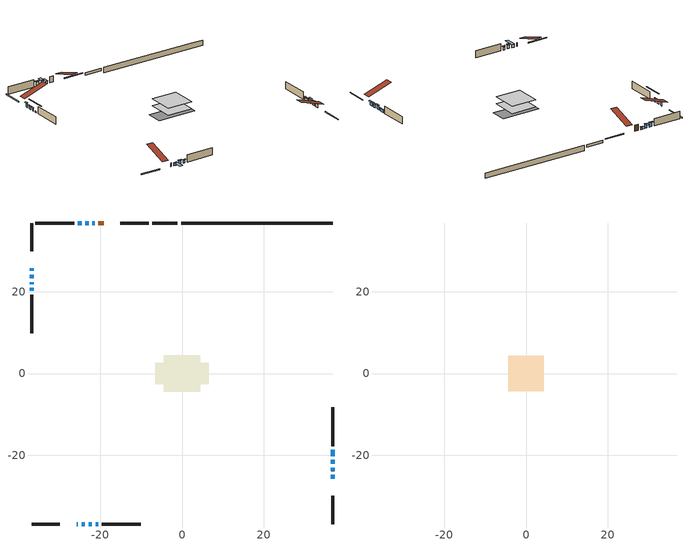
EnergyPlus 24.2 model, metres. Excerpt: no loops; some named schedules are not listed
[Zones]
conditioned space
 floor adiabatic (Floor2 construction): -1.06,-1.06 -1.06,1.06 1.06,1.06 1.06,-1.06 z0.67
 floor adiabatic (AdiabaticFloorConstruction): -4.41,-4.41 -4.41,4.41 4.41,4.41 4.41,-4.41 z0.67
 floor foundation (Slab1 construction): -6.59,-2.66 -6.59,2.66 6.59,2.66 6.59,-2.66 z-1.16
 floor foundation (Slab2 construction): -1.06,-1.06 -1.06,1.06 1.06,1.06 1.06,-1.06 z-0.24
 wall outside (RimJoist1 construction): -8.14,36.8 -15.08,36.8 / -36.8,-36.8 -29.86,-36.8 / -36.8,36.8 -36.8,29.86 / 36.8,-36.8 36.8,-29.86 z0.67:0.97
 wall outside (AdiabaticWallConstruction 1): -19.15,36.8 -20.45,36.8 z0.67:2.7
 wall outside (AdiabaticWallConstruction): -25.78,-36.8 -25.46,-36.8 z0.67:1.89; -24.54,-36.8 -23.75,-36.8 / -36.8,24.17 -36.8,23.28 z0.67:1.61; -22.82,-36.8 -22.06,-36.8 / 36.8,-25.78 36.8,-24.76 / 36.8,-23.84 36.8,-23 z0.67:1.94; -21.13,-36.8 -20.52,-36.8 / -36.8,22.35 -36.8,21.84 z0.67:1.69; -36.8,25.78 -36.8,25.1 / 36.8,-22.07 36.8,-21.13 / -22.82,36.8 -23.61,36.8 / -24.53,36.8 -25.48,36.8 z0.67:2.12; -36.8,20.91 -36.8,20.2 z0.67:1.1; -21.38,36.8 -21.89,36.8 z0.67:1.43; 36.8,-20.2 36.8,-18.68 z0.67:1.56
 wall outside (Wall1 construction): -26.4,36.8 -35.87,36.8 / -19.59,-36.8 -10.13,-36.8 / -36.8,19.27 -36.8,9.81 / 36.8,-17.75 36.8,-8.29 z0.67:3.11
 wall foundation (FoundationWall1 construction): -0.19,36.8,-1.16 -0.19,36.8,0.67 33.1,36.8,0.67 33.1,36.8,0.59 36.8,36.8,0.59 36.8,36.8,-1.16
 wall foundation (FoundationWall2 construction): -1.12,36.8 -7.21,36.8 z-0.24:0.61
 window (WindowConstruction 12): -25.78,-36.8 -25.47,-36.8 z0.67:1.89
 window (WindowConstruction 6): -24.54,-36.8 -23.75,-36.8 z0.67:1.61
 window (WindowConstruction 7): -22.82,-36.8 -22.06,-36.8 z0.67:1.94
 window (WindowConstruction 8): -21.13,-36.8 -20.52,-36.8 z0.67:1.68
 window (WindowConstruction 9): -36.8,25.78 -36.8,25.1 z0.67:2.12
 window (WindowConstruction 10): -36.8,24.17 -36.8,23.28 z0.67:1.61
 window (WindowConstruction 11): -36.8,22.35 -36.8,21.84 z0.67:1.68
 window (WindowConstruction 14): -36.8,20.91 -36.8,20.2 z0.67:1.1
 window (WindowConstruction 13): -21.38,36.8 -21.89,36.8 z0.67:1.43
 window (WindowConstruction): 36.8,-25.78 36.8,-24.77 z0.67:1.94
 window (WindowConstruction 1): 36.8,-23.84 36.8,-23 z0.67:1.94
 window (WindowConstruction 2): 36.8,-22.07 36.8,-21.13 z0.67:2.12
 window (WindowConstruction 3): 36.8,-20.2 36.8,-18.68 z0.67:1.56
 window (WindowConstruction 4): -22.82,36.8 -23.61,36.8 z0.67:2.12
 window (WindowConstruction 5): -24.54,36.8 -25.47,36.8 z0.67:2.12
 door (Door): -19.15,36.8 -20.45,36.8 z0.67:2.7
 ceiling adiabatic (AdiabaticFloorConstruction): 4.41,-4.41 4.41,4.41 -4.41,4.41 -4.41,-4.41 z0.67
attic - vented
 floor to conditioned space (Floor1 construction Reversed): -4.32,-4.32 -4.32,4.32 4.32,4.32 4.32,-4.32 z3.11
 roof outside (Roof1 construction): -18.23,36.8,3.11 -18.23,28.37,5.92 -16.01,28.37,5.92 -16.01,36.8,3.11; -26.71,-36.8,3.11 -26.71,-28.37,5.92 -28.93,-28.37,5.92 -28.93,-36.8,3.11; -36.8,26.71,3.11 -28.37,26.71,5.92 -28.37,28.93,5.92 -36.8,28.93,3.11; 36.8,-26.71,3.11 28.37,-26.71,5.92 28.37,-28.93,5.92 36.8,-28.93,3.11
shading: -23.6,-36.8 -24.69,-36.8 -24.69,-40.15 -23.6,-40.15 z1.76; -21.86,-36.8 -23.02,-36.8 -23.02,-37.21 -21.86,-37.21 z2.14; -20.32,-36.8 -21.33,-36.8 -21.33,-37.21 -20.32,-37.21 z1.89; -36.8,24.9 -36.8,25.98 -37.21,25.98 -37.21,24.9 z2.32; -36.8,23.08 -36.8,24.37 -37.21,24.37 -37.21,23.08 z1.81; -36.8,21.64 -36.8,22.55 -37.21,22.55 -37.21,21.64 z1.89; -36.8,17.29 -36.8,23.82 -37.21,23.82 -37.21,17.29 z4.01; -22.04,36.8 -21.23,36.8 -21.23,38.32 -22.04,38.32 z1.58; 36.8,-24.56 36.8,-25.98 37.21,-25.98 37.21,-24.56 z2.14; 36.8,-22.8 36.8,-24.04 37.21,-24.04 37.21,-22.8 z2.14; 36.8,-20.93 36.8,-22.27 37.21,-22.27 37.21,-20.93 z2.32; 36.8,-18.48 36.8,-20.4 37.21,-20.4 37.21,-18.48 z1.76; -23.76,36.8 -22.67,36.8 -22.67,38.32 -23.76,38.32 z2.27; -25.68,36.8 -24.33,36.8 -24.33,37.21 -25.68,37.21 z2.32
[Building]
Building 1: Terrain=Suburbs
[Site:Location]
Erieau AUT_ON: Latitude {deg}=42.25; Longitude {deg}=-81.9; Time Zone {hr}=-5; Elevation {m}=178; Keep Site Location Information=Yes
[Site:GroundTemperature:Shallow]
5.2292, 3.30147, 3.1471, 4.0619, 7.73432, 11.3896, 14.5586, 16.5661, 16.7366, 15.1039, 12.0157, 8.47254
[Site:WaterMainsTemperature]
Calculation Method=Schedule; Temperature Schedule=mains temperature schedule
[Material] Roughness=Rough; Thermal Absorptance=0.9
Name | Thickness {m} | Conductivity {W/m-K} | Density {kg/m3} | Specific Heat {J/kg-K} | Solar Absorptance | Visible Absorptance
asphalt or fiberglass shingles | 0.00635 | 0.162714 | 1121.4 | 1465.45 | 0.4 | 0.4
ceiling loosefill ins | 0.0846667 | 0.0480833 | 16.02 | 1046.75 | 0.7 | 0.7
ceiling stud and cavity | 0.1397 | 0.0967526 | 65.682 | 1177.47 | 0.7 | 0.7
concrete 4.0 in. | 0.1016 | 1.803125 | 2242.8 | 837.4 | 0.7 | 0.7
concrete 8.0 in. | 0.2032 | 1.803125 | 2242.8 | 837.4 | 0.7 | 0.7
door material | 0.04445 | 0.188738 | 512.64 | 1214.23 | 0.7 | 0.7
exterior vertical ins | 0.000518347 | 0.029427 | 32.04 | 1214.23 | 0.7 | 0.7
floor covering | 0.0127 | 0.0433444 | 54.468 | 1339.84 | 0.6 | 0.6
floor rigid ins; wall rigid ins | 0.512978 | 0.029427 | 32.04 | 1214.23 | 0.7 | 0.7
floor stud and cavity | 0.1397 | 0.0803095 | 92.3553 | 1139.71 | 0.7 | 0.7
floor stud and cavity 1 | 0.1397 | 1.75129 | 37.0049 | 1207.88 | 0.7 | 0.7
furniture material conditioned space 1 | 0.1524 | 0.115458 | 640.8 | 1214.23 | 0.6 | 0.6
gypsum board | 0.0127 | 0.160291 | 801 | 837.4 | 0.6 | 0.6
gypsum board 1 | 0.0127 | 0.160291 | 801 | 837.4 | 0.7 | 0.7
osb sheathing 0.5 in. | 0.0127 | 0.115458 | 512.64 | 1214.23 | 0.7 | 0.7
osb sheathing 0.75 in. | 0.01905 | 0.115458 | 512.64 | 1214.23 | 0.7 | 0.7
osb sheathing 2.0 in. | 0.0508 | 0.115458 | 512.64 | 1214.23 | 0.7 | 0.7
rim joist stud and cavity | 0.0508 | 0.0314757 | 125.044 | 1163.47 | 0.6 | 0.6
wall stud and cavity | 0.1397 | 0.0966364 | 139.0536 | 1170.24 | 0.7 | 0.7
wall stud and cavity 1 | 0.0889 | 0.380278 | 52.3479 | 1209.89 | 0.7 | 0.7
wall stud and cavity 2 | 0.0889 | 0.391764 | 83.0341 | 1211.67 | 0.7 | 0.7
wood siding | 0.0254 | 0.102417 | 544.68 | 1172.36 | 0.4 | 0.4
wood siding 1; wood siding 2; wood siding 3 | 0.0254 | 0.102417 | 544.68 | 1172.36 | 0.7 | 0.7
[WindowMaterial:SimpleGlazingSystem]
Name | U-Factor {W/m2-K} | Solar Heat Gain Coefficient
WindowMaterial | 5.34981 | 0.68
WindowMaterial 1 | 5.624059 | 0.73
WindowMaterial 10 | 5.29076 | 0.67
WindowMaterial 11 | 5.19707 | 0.65
WindowMaterial 12 | 4.50663 | 0.48
WindowMaterial 2 | 2.98152 | 0.56
WindowMaterial 3 | 2.98038 | 0.56
WindowMaterial 4 | 2.99117 | 0.54
WindowMaterial 5 | 5.50596 | 0.71
WindowMaterial 6 | 5.58034 | 0.72
WindowMaterial 7 | 5.40489 | 0.69
WindowMaterial 8 | 5.01992 | 0.59
WindowMaterial 9 | 5.55536 | 0.72
[Construction]
AdiabaticFloorConstruction: floor stud and cavity 1, floor rigid ins, osb sheathing 0.75 in., floor covering
AdiabaticWallConstruction: wood siding 2, wall rigid ins, wall stud and cavity 1, gypsum board
AdiabaticWallConstruction 1: wood siding 3, wall rigid ins, wall stud and cavity 1, gypsum board
Door: door material
Floor1 construction Reversed: gypsum board, ceiling stud and cavity, ceiling loosefill ins
Floor2 construction: floor stud and cavity, osb sheathing 0.75 in., floor covering
FoundationWall1 construction: concrete 8.0 in.
FoundationWall2 construction: concrete 8.0 in., gypsum board 1
furniture construction conditioned space 1: furniture material conditioned space 1
PartitionWallConstruction: gypsum board, wall stud and cavity 2, gypsum board
RimJoist1 construction: wood siding 1, osb sheathing 2.0 in., rim joist stud and cavity
Roof1 construction: asphalt or fiberglass shingles
Slab1 construction; Slab2 construction: concrete 4.0 in.
Wall1 construction: wood siding, osb sheathing 0.5 in., wall stud and cavity, gypsum board
WindowConstruction: WindowMaterial
WindowConstruction 1: WindowMaterial 1
WindowConstruction 10: WindowMaterial 9
WindowConstruction 11: WindowMaterial 10
WindowConstruction 12; WindowConstruction 13: WindowMaterial 11
WindowConstruction 14: WindowMaterial 12
WindowConstruction 2; WindowConstruction 5: WindowMaterial 2
WindowConstruction 3: WindowMaterial 3
WindowConstruction 4: WindowMaterial 4
WindowConstruction 6: WindowMaterial 5
WindowConstruction 7: WindowMaterial 6
WindowConstruction 8: WindowMaterial 7
WindowConstruction 9: WindowMaterial 8
[Zone] Multiplier=1; Part of Total Floor Area=Yes
Name | Volume {m3}
attic - vented | 34.089
conditioned space | 355.4
[Space]
Name | Zone | Volume {m3}
attic - vented 1 | attic - vented | 34.089
conditioned space 1 | conditioned space | 355.4
[ZoneInfiltration:EffectiveLeakageArea]
infil attic - vented 1: Zone or Space=attic - vented 1; Schedule=Always On Discrete; Effective Air Leakage Area {cm2}=3589.92; Stack Coefficient=0.000195247; Wind Coefficient=9.44088e-06
[ZoneMixing]
whole house fan mix: Zone or Space=attic - vented; Schedule=Always On Continuous; Design Flow Rate Calculation Method=Flow/Zone; Design Flow Rate {m3/s}=0; Source Zone or Space=conditioned space
[SurfaceProperty:ExposedFoundationPerimeter] Exposed Perimeter Calculation Method=TotalExposedPerimeter
Name | Total Exposed Perimeter {m}
Slab1 | 36.984
Slab2 | 6.096
[InternalMass] Zone or ZoneList=conditioned space; Space or SpaceList=conditioned space 1
Name | Construction | Surface Area {m2}
furniture mass conditioned space 1 | furniture construction conditioned space 1 | 62.7361
partition wall mass | PartitionWallConstruction | 152.38
[Lights]
interior lighting: Zone or ZoneList or Space or SpaceList=conditioned space 1; Schedule=interior lighting schedule; Design Level Calculation Method=LightingLevel; Lighting Level {W}=343.2; Return Air Fraction=0; Fraction Radiant=0.6; Fraction Visible=0.2; Fraction Replaceable=1
[People]
occupants: Zone or ZoneList or Space or SpaceList=conditioned space 1; Number of People Schedule=occupants schedule; Number of People Calculation Method=People; Number of People=3; Fraction Radiant=0.314171; Sensible Heat Fraction=0.56303; Activity Level Schedule=occupants activity schedule; Carbon Dioxide Generation Rate {m3/s-W}=0; Enable ASHRAE 55 Comfort Warnings=No; Mean Radiant Temperature Calculation Type=EnclosureAveraged
[ElectricEquipment] Zone or ZoneList or Space or SpaceList=conditioned space 1; Design Level Calculation Method=EquipmentLevel
Name | Schedule | Design Level {W} | Fraction Latent | Fraction Radiant | Fraction Lost
clothes dryer | clothes dryer schedule | 140.772 | 0.015 | 0.081 | 0.85
clothes washer | clothes washer schedule | 32.1985 | 0.03 | 0.162 | 0.7
cooking range | cooking range schedule | 215.147 | 0.08 | 0.432 | 0.2
dishwasher | dishwasher schedule | 66.8632 | 0.3 | 0.18 | 0.4
fridge | fridge schedule | 72.9452 | 0 | 0.6 | 0
mech vent house fan | mech vent house fan schedule | 0 | 0 | 0 | 1
mech vent house fan cfis | mech vent house fan cfis schedule | 0 | 0 | 0 | 0
misc plug loads | misc plug loads schedule | 494.7 | 0.045 | 0.513 | 0.1
whole house fan | Always On Discrete | 0 | 0 | 0 | 1
[OtherEquipment] Zone or ZoneList or Space or SpaceList=conditioned space 1; Design Level Calculation Method=EquipmentLevel
Name | Fuel Type | Schedule | Design Level {W} | Fraction Latent | Fraction Radiant | Fraction Lost
clothes dryer 1 | Electricity | clothes dryer schedule | 0 | 0.015 | 0.081 | 0.85
cooking range 1 | Electricity | cooking range schedule | 0 | 0.08 | 0.432 | 0.2
general water use latent | None | general water use schedule | 62.594 | 1 | 0 | 0
general water use sensible | None | general water use schedule | -61.6891 | 0 | 0.6 | 0
mech vent house fan latent load | None | Always On Discrete | 0 | 1 | 0 | 0
mech vent house fan sensible load | None | Always On Discrete | 0 | 0 | 0 | 0
water heater energy adjustment1 | NaturalGas | Always On Discrete | 0.01 | 0 | 0 | 1
[ZoneInfiltration:DesignFlowRate] Zone or ZoneList or Space or SpaceList=conditioned space 1; Schedule=Always On Discrete; Design Flow Rate Calculation Method=Flow/Zone; Design Flow Rate {m3/s}=0
infil flow; natural vent flow; whole house fan flow
[Foundation:Kiva] Initial Indoor Air Temperature {C}=18; Wall Depth Below Slab {m}=0.2032
Name | Wall Height Above Grade {m} | Custom Block Material Name 1 | Custom Block Depth 1 {m} | Custom Block X Position 1 {m} | Custom Block Z Position 1 {m}
Foundation Kiva 1 | 0.669981
Foundation Kiva 2 | 0.609996 | exterior vertical ins | 0.849996 | 0.2159 | 0
[Foundation:Kiva:Settings]
Soil Conductivity {W/m-K}=0.849921; Soil Density {kg/m3}=1842.3; Soil Specific Heat {J/kg-K}=418.7; Ground Solar Absorptivity=0.9; Ground Thermal Absorptivity=0.9; Ground Surface Roughness {m}=0.03; Far-Field Width {m}=40; Deep-Ground Boundary Condition=ZeroFlux; Deep-Ground Depth {m}=40; Minimum Cell Dimension {m}=0.2; Maximum Cell Growth Coefficient=3; Simulation Timestep=Timestep
[Exterior:Lights]
exterior lighting: Schedule=exterior lighting schedule; Design Level {W}=75.6
[Schedule:Constant]
Name | Hourly Value
Always On Continuous; mech vent house fan schedule; mech vent house fan cfis schedule; Always On Discrete | 1
occupants activity schedule | 117.228
fridge schedule | 0
[Schedule:Week:Daily]
interior lighting schedule Week Rule - Jan1-Jan27: interior lighting schedule day, interior lighting schedule day, interior lighting schedule day, interior lighting schedule day, interior lighting schedule day, interior lighting schedule day, interior lighting schedule day, interior lighting schedule default day, interior lighting schedule default day, interior lighting schedule default day, interior lighting schedule default day, interior lighting schedule default day
interior lighting schedule Week Rule - Jan28-Feb3: interior lighting schedule day, interior lighting schedule day, interior lighting schedule day, interior lighting schedule day, interior lighting schedule day 1, interior lighting schedule day 1, interior lighting schedule day 1, interior lighting schedule default day, interior lighting schedule default day, interior lighting schedule default day, interior lighting schedule default day, interior lighting schedule default day
interior lighting schedule Week Rule - Feb4-Feb24: interior lighting schedule day 1, interior lighting schedule day 1, interior lighting schedule day 1, interior lighting schedule day 1, interior lighting schedule day 1, interior lighting schedule day 1, interior lighting schedule day 1, interior lighting schedule default day, interior lighting schedule default day, interior lighting schedule default day, interior lighting schedule default day, interior lighting schedule default day
interior lighting schedule Week Rule - Feb25-Mar3: interior lighting schedule day 1, interior lighting schedule day 1, interior lighting schedule day 1, interior lighting schedule day 1, interior lighting schedule day 2, interior lighting schedule day 2, interior lighting schedule day 2, interior lighting schedule default day, interior lighting schedule default day, interior lighting schedule default day, interior lighting schedule default day, interior lighting schedule default day
interior lighting schedule Week Rule - Mar4-Mar31: interior lighting schedule day 2, interior lighting schedule day 2, interior lighting schedule day 2, interior lighting schedule day 2, interior lighting schedule day 2, interior lighting schedule day 2, interior lighting schedule day 2, interior lighting schedule default day, interior lighting schedule default day, interior lighting schedule default day, interior lighting schedule default day, interior lighting schedule default day
interior lighting schedule Week Rule - Apr1-Apr28: interior lighting schedule day 3, interior lighting schedule day 3, interior lighting schedule day 3, interior lighting schedule day 3, interior lighting schedule day 3, interior lighting schedule day 3, interior lighting schedule day 3, interior lighting schedule default day, interior lighting schedule default day, interior lighting schedule default day, interior lighting schedule default day, interior lighting schedule default day
interior lighting schedule Week Rule - Apr29-May5: interior lighting schedule day 3, interior lighting schedule day 3, interior lighting schedule day 4, interior lighting schedule day 4, interior lighting schedule day 4, interior lighting schedule day 4, interior lighting schedule day 4, interior lighting schedule default day, interior lighting schedule default day, interior lighting schedule default day, interior lighting schedule default day, interior lighting schedule default day
interior lighting schedule Week Rule - May6-May26: interior lighting schedule day 4, interior lighting schedule day 4, interior lighting schedule day 4, interior lighting schedule day 4, interior lighting schedule day 4, interior lighting schedule day 4, interior lighting schedule day 4, interior lighting schedule default day, interior lighting schedule default day, interior lighting schedule default day, interior lighting schedule default day, interior lighting schedule default day
interior lighting schedule Week Rule - May27-Jun2: interior lighting schedule day 4, interior lighting schedule day 4, interior lighting schedule day 4, interior lighting schedule day 4, interior lighting schedule day 4, interior lighting schedule day 5, interior lighting schedule day 5, interior lighting schedule default day, interior lighting schedule default day, interior lighting schedule default day, interior lighting schedule default day, interior lighting schedule default day
interior lighting schedule Week Rule - Jun3-Jun30: interior lighting schedule day 5, interior lighting schedule day 5, interior lighting schedule day 5, interior lighting schedule day 5, interior lighting schedule day 5, interior lighting schedule day 5, interior lighting schedule day 5, interior lighting schedule default day, interior lighting schedule default day, interior lighting schedule default day, interior lighting schedule default day, interior lighting schedule default day
interior lighting schedule Week Rule - Jul1-Jul28: interior lighting schedule day 6, interior lighting schedule day 6, interior lighting schedule day 6, interior lighting schedule day 6, interior lighting schedule day 6, interior lighting schedule day 6, interior lighting schedule day 6, interior lighting schedule default day, interior lighting schedule default day, interior lighting schedule default day, interior lighting schedule default day, interior lighting schedule default day
interior lighting schedule Week Rule - Jul29-Aug4: interior lighting schedule day 6, interior lighting schedule day 6, interior lighting schedule day 6, interior lighting schedule day 7, interior lighting schedule day 7, interior lighting schedule day 7, interior lighting schedule day 7, interior lighting schedule default day, interior lighting schedule default day, interior lighting schedule default day, interior lighting schedule default day, interior lighting schedule default day
interior lighting schedule Week Rule - Aug5-Aug25: interior lighting schedule day 7, interior lighting schedule day 7, interior lighting schedule day 7, interior lighting schedule day 7, interior lighting schedule day 7, interior lighting schedule day 7, interior lighting schedule day 7, interior lighting schedule default day, interior lighting schedule default day, interior lighting schedule default day, interior lighting schedule default day, interior lighting schedule default day
interior lighting schedule Week Rule - Aug26-Sep1: interior lighting schedule day 7, interior lighting schedule day 7, interior lighting schedule day 7, interior lighting schedule day 7, interior lighting schedule day 7, interior lighting schedule day 7, interior lighting schedule day 8, interior lighting schedule default day, interior lighting schedule default day, interior lighting schedule default day, interior lighting schedule default day, interior lighting schedule default day
interior lighting schedule Week Rule - Sep2-Sep29: interior lighting schedule day 8, interior lighting schedule day 8, interior lighting schedule day 8, interior lighting schedule day 8, interior lighting schedule day 8, interior lighting schedule day 8, interior lighting schedule day 8, interior lighting schedule default day, interior lighting schedule default day, interior lighting schedule default day, interior lighting schedule default day, interior lighting schedule default day
interior lighting schedule Week Rule - Sep30-Oct6: interior lighting schedule day 8, interior lighting schedule day 9, interior lighting schedule day 9, interior lighting schedule day 9, interior lighting schedule day 9, interior lighting schedule day 9, interior lighting schedule day 9, interior lighting schedule default day, interior lighting schedule default day, interior lighting schedule default day, interior lighting schedule default day, interior lighting schedule default day
interior lighting schedule Week Rule - Oct7-Oct27: interior lighting schedule day 9, interior lighting schedule day 9, interior lighting schedule day 9, interior lighting schedule day 9, interior lighting schedule day 9, interior lighting schedule day 9, interior lighting schedule day 9, interior lighting schedule default day, interior lighting schedule default day, interior lighting schedule default day, interior lighting schedule default day, interior lighting schedule default day
interior lighting schedule Week Rule - Oct28-Nov3: interior lighting schedule day 9, interior lighting schedule day 9, interior lighting schedule day 9, interior lighting schedule day 9, interior lighting schedule day 10, interior lighting schedule day 10, interior lighting schedule day 10, interior lighting schedule default day, interior lighting schedule default day, interior lighting schedule default day, interior lighting schedule default day, interior lighting schedule default day
interior lighting schedule Week Rule - Nov4-Nov24: interior lighting schedule day 10, interior lighting schedule day 10, interior lighting schedule day 10, interior lighting schedule day 10, interior lighting schedule day 10, interior lighting schedule day 10, interior lighting schedule day 10, interior lighting schedule default day, interior lighting schedule default day, interior lighting schedule default day, interior lighting schedule default day, interior lighting schedule default day
interior lighting schedule Week Rule - Nov25-Dec1: interior lighting schedule day 10, interior lighting schedule day 10, interior lighting schedule day 10, interior lighting schedule day 10, interior lighting schedule day 10, interior lighting schedule day 10, interior lighting schedule day 11, interior lighting schedule default day, interior lighting schedule default day, interior lighting schedule default day, interior lighting schedule default day, interior lighting schedule default day
interior lighting schedule Week Rule - Dec2-Dec31: interior lighting schedule day 11, interior lighting schedule day 11, interior lighting schedule day 11, interior lighting schedule day 11, interior lighting schedule day 11, interior lighting schedule day 11, interior lighting schedule day 11, interior lighting schedule default day, interior lighting schedule default day, interior lighting schedule default day, interior lighting schedule default day, interior lighting schedule default day
occupants schedule Week Rule - Jan1-Dec31: occupants schedule day, occupants schedule day, occupants schedule day, occupants schedule day, occupants schedule day, occupants schedule day, occupants schedule day, occupants schedule default day, occupants schedule default day, occupants schedule default day, occupants schedule default day, occupants schedule default day
clothes dryer schedule Week Rule - Jan1-Dec31: clothes dryer schedule day, clothes dryer schedule day, clothes dryer schedule day, clothes dryer schedule day, clothes dryer schedule day, clothes dryer schedule day, clothes dryer schedule day, clothes dryer schedule default day, clothes dryer schedule default day, clothes dryer schedule default day, clothes dryer schedule default day, clothes dryer schedule default day
clothes washer schedule Week Rule - Jan1-Dec31: clothes washer schedule day, clothes washer schedule day, clothes washer schedule day, clothes washer schedule day, clothes washer schedule day, clothes washer schedule day, clothes washer schedule day, clothes washer schedule default day, clothes washer schedule default day, clothes washer schedule default day, clothes washer schedule default day, clothes washer schedule default day
cooking range schedule Week Rule - Jan1-Dec31: cooking range schedule day, cooking range schedule day, cooking range schedule day, cooking range schedule day, cooking range schedule day, cooking range schedule day, cooking range schedule day, cooking range schedule default day, cooking range schedule default day, cooking range schedule default day, cooking range schedule default day, cooking range schedule default day
dishwasher schedule Week Rule - Jan1-Dec31: dishwasher schedule day, dishwasher schedule day, dishwasher schedule day, dishwasher schedule day, dishwasher schedule day, dishwasher schedule day, dishwasher schedule day, dishwasher schedule default day, dishwasher schedule default day, dishwasher schedule default day, dishwasher schedule default day, dishwasher schedule default day
misc plug loads schedule Week Rule - Jan1-Dec31: misc plug loads schedule day, misc plug loads schedule day, misc plug loads schedule day, misc plug loads schedule day, misc plug loads schedule day, misc plug loads schedule day, misc plug loads schedule day, misc plug loads schedule default day, misc plug loads schedule default day, misc plug loads schedule default day, misc plug loads schedule default day, misc plug loads schedule default day
general water use schedule Week Rule - Jan1-Dec31: general water use schedule day, general water use schedule day, general water use schedule day, general water use schedule day, general water use schedule day, general water use schedule day, general water use schedule day, general water use schedule default day, general water use schedule default day, general water use schedule default day, general water use schedule default day, general water use schedule default day
exterior lighting schedule Week Rule - Jan1-Jan27: exterior lighting schedule day, exterior lighting schedule day, exterior lighting schedule day, exterior lighting schedule day, exterior lighting schedule day, exterior lighting schedule day, exterior lighting schedule day, exterior lighting schedule default day, exterior lighting schedule default day, exterior lighting schedule default day, exterior lighting schedule default day, exterior lighting schedule default day
exterior lighting schedule Week Rule - Jan28-Feb3: exterior lighting schedule day, exterior lighting schedule day, exterior lighting schedule day, exterior lighting schedule day, exterior lighting schedule day 1, exterior lighting schedule day 1, exterior lighting schedule day 1, exterior lighting schedule default day, exterior lighting schedule default day, exterior lighting schedule default day, exterior lighting schedule default day, exterior lighting schedule default day
exterior lighting schedule Week Rule - Feb4-Feb24: exterior lighting schedule day 1, exterior lighting schedule day 1, exterior lighting schedule day 1, exterior lighting schedule day 1, exterior lighting schedule day 1, exterior lighting schedule day 1, exterior lighting schedule day 1, exterior lighting schedule default day, exterior lighting schedule default day, exterior lighting schedule default day, exterior lighting schedule default day, exterior lighting schedule default day
exterior lighting schedule Week Rule - Feb25-Mar3: exterior lighting schedule day 1, exterior lighting schedule day 1, exterior lighting schedule day 1, exterior lighting schedule day 1, exterior lighting schedule day 2, exterior lighting schedule day 2, exterior lighting schedule day 2, exterior lighting schedule default day, exterior lighting schedule default day, exterior lighting schedule default day, exterior lighting schedule default day, exterior lighting schedule default day
exterior lighting schedule Week Rule - Mar4-Mar31: exterior lighting schedule day 2, exterior lighting schedule day 2, exterior lighting schedule day 2, exterior lighting schedule day 2, exterior lighting schedule day 2, exterior lighting schedule day 2, exterior lighting schedule day 2, exterior lighting schedule default day, exterior lighting schedule default day, exterior lighting schedule default day, exterior lighting schedule default day, exterior lighting schedule default day
exterior lighting schedule Week Rule - Apr1-Apr28: exterior lighting schedule day 3, exterior lighting schedule day 3, exterior lighting schedule day 3, exterior lighting schedule day 3, exterior lighting schedule day 3, exterior lighting schedule day 3, exterior lighting schedule day 3, exterior lighting schedule default day, exterior lighting schedule default day, exterior lighting schedule default day, exterior lighting schedule default day, exterior lighting schedule default day
exterior lighting schedule Week Rule - Apr29-May5: exterior lighting schedule day 3, exterior lighting schedule day 3, exterior lighting schedule day 4, exterior lighting schedule day 4, exterior lighting schedule day 4, exterior lighting schedule day 4, exterior lighting schedule day 4, exterior lighting schedule default day, exterior lighting schedule default day, exterior lighting schedule default day, exterior lighting schedule default day, exterior lighting schedule default day
exterior lighting schedule Week Rule - May6-May26: exterior lighting schedule day 4, exterior lighting schedule day 4, exterior lighting schedule day 4, exterior lighting schedule day 4, exterior lighting schedule day 4, exterior lighting schedule day 4, exterior lighting schedule day 4, exterior lighting schedule default day, exterior lighting schedule default day, exterior lighting schedule default day, exterior lighting schedule default day, exterior lighting schedule default day
exterior lighting schedule Week Rule - May27-Jun2: exterior lighting schedule day 4, exterior lighting schedule day 4, exterior lighting schedule day 4, exterior lighting schedule day 4, exterior lighting schedule day 4, exterior lighting schedule day 5, exterior lighting schedule day 5, exterior lighting schedule default day, exterior lighting schedule default day, exterior lighting schedule default day, exterior lighting schedule default day, exterior lighting schedule default day
exterior lighting schedule Week Rule - Jun3-Jun30: exterior lighting schedule day 5, exterior lighting schedule day 5, exterior lighting schedule day 5, exterior lighting schedule day 5, exterior lighting schedule day 5, exterior lighting schedule day 5, exterior lighting schedule day 5, exterior lighting schedule default day, exterior lighting schedule default day, exterior lighting schedule default day, exterior lighting schedule default day, exterior lighting schedule default day
exterior lighting schedule Week Rule - Jul1-Jul28: exterior lighting schedule day 6, exterior lighting schedule day 6, exterior lighting schedule day 6, exterior lighting schedule day 6, exterior lighting schedule day 6, exterior lighting schedule day 6, exterior lighting schedule day 6, exterior lighting schedule default day, exterior lighting schedule default day, exterior lighting schedule default day, exterior lighting schedule default day, exterior lighting schedule default day
exterior lighting schedule Week Rule - Jul29-Aug4: exterior lighting schedule day 6, exterior lighting schedule day 6, exterior lighting schedule day 6, exterior lighting schedule day 7, exterior lighting schedule day 7, exterior lighting schedule day 7, exterior lighting schedule day 7, exterior lighting schedule default day, exterior lighting schedule default day, exterior lighting schedule default day, exterior lighting schedule default day, exterior lighting schedule default day
exterior lighting schedule Week Rule - Aug5-Aug25: exterior lighting schedule day 7, exterior lighting schedule day 7, exterior lighting schedule day 7, exterior lighting schedule day 7, exterior lighting schedule day 7, exterior lighting schedule day 7, exterior lighting schedule day 7, exterior lighting schedule default day, exterior lighting schedule default day, exterior lighting schedule default day, exterior lighting schedule default day, exterior lighting schedule default day
exterior lighting schedule Week Rule - Aug26-Sep1: exterior lighting schedule day 7, exterior lighting schedule day 7, exterior lighting schedule day 7, exterior lighting schedule day 7, exterior lighting schedule day 7, exterior lighting schedule day 7, exterior lighting schedule day 8, exterior lighting schedule default day, exterior lighting schedule default day, exterior lighting schedule default day, exterior lighting schedule default day, exterior lighting schedule default day
exterior lighting schedule Week Rule - Sep2-Sep29: exterior lighting schedule day 8, exterior lighting schedule day 8, exterior lighting schedule day 8, exterior lighting schedule day 8, exterior lighting schedule day 8, exterior lighting schedule day 8, exterior lighting schedule day 8, exterior lighting schedule default day, exterior lighting schedule default day, exterior lighting schedule default day, exterior lighting schedule default day, exterior lighting schedule default day
exterior lighting schedule Week Rule - Sep30-Oct6: exterior lighting schedule day 8, exterior lighting schedule day 9, exterior lighting schedule day 9, exterior lighting schedule day 9, exterior lighting schedule day 9, exterior lighting schedule day 9, exterior lighting schedule day 9, exterior lighting schedule default day, exterior lighting schedule default day, exterior lighting schedule default day, exterior lighting schedule default day, exterior lighting schedule default day
exterior lighting schedule Week Rule - Oct7-Oct27: exterior lighting schedule day 9, exterior lighting schedule day 9, exterior lighting schedule day 9, exterior lighting schedule day 9, exterior lighting schedule day 9, exterior lighting schedule day 9, exterior lighting schedule day 9, exterior lighting schedule default day, exterior lighting schedule default day, exterior lighting schedule default day, exterior lighting schedule default day, exterior lighting schedule default day
exterior lighting schedule Week Rule - Oct28-Nov3: exterior lighting schedule day 9, exterior lighting schedule day 9, exterior lighting schedule day 9, exterior lighting schedule day 9, exterior lighting schedule day 10, exterior lighting schedule day 10, exterior lighting schedule day 10, exterior lighting schedule default day, exterior lighting schedule default day, exterior lighting schedule default day, exterior lighting schedule default day, exterior lighting schedule default day
exterior lighting schedule Week Rule - Nov4-Nov24: exterior lighting schedule day 10, exterior lighting schedule day 10, exterior lighting schedule day 10, exterior lighting schedule day 10, exterior lighting schedule day 10, exterior lighting schedule day 10, exterior lighting schedule day 10, exterior lighting schedule default day, exterior lighting schedule default day, exterior lighting schedule default day, exterior lighting schedule default day, exterior lighting schedule default day
exterior lighting schedule Week Rule - Nov25-Dec1: exterior lighting schedule day 10, exterior lighting schedule day 10, exterior lighting schedule day 10, exterior lighting schedule day 10, exterior lighting schedule day 10, exterior lighting schedule day 10, exterior lighting schedule day 11, exterior lighting schedule default day, exterior lighting schedule default day, exterior lighting schedule default day, exterior lighting schedule default day, exterior lighting schedule default day
[Schedule:Year]
interior lighting schedule: interior lighting schedule Week Rule - Jan1-Jan27, 1, 1, 1, 27, interior lighting schedule Week Rule - Jan28-Feb3, 1, 28, 2, 3, interior lighting schedule Week Rule - Feb4-Feb24, 2, 4, 2, 24, interior lighting schedule Week Rule - Feb25-Mar3, 2, 25, 3, 3, interior lighting schedule Week Rule - Mar4-Mar31, 3, 4, 3, 31, interior lighting schedule Week Rule - Apr1-Apr28, 4, 1, 4, 28, interior lighting schedule Week Rule - Apr29-May5, 4, 29, 5, 5, interior lighting schedule Week Rule - May6-May26, 5, 6, 5, 26, interior lighting schedule Week Rule - May27-Jun2, 5, 27, 6, 2, interior lighting schedule Week Rule - Jun3-Jun30, 6, 3, 6, 30, interior lighting schedule Week Rule - Jul1-Jul28, 7, 1, 7, 28, interior lighting schedule Week Rule - Jul29-Aug4, 7, 29, 8, 4, interior lighting schedule Week Rule - Aug5-Aug25, 8, 5, 8, 25, interior lighting schedule Week Rule - Aug26-Sep1, 8, 26, 9, 1, interior lighting schedule Week Rule - Sep2-Sep29, 9, 2, 9, 29, interior lighting schedule Week Rule - Sep30-Oct6, 9, 30, 10, 6, interior lighting schedule Week Rule - Oct7-Oct27, 10, 7, 10, 27, interior lighting schedule Week Rule - Oct28-Nov3, 10, 28, 11, 3, interior lighting schedule Week Rule - Nov4-Nov24, 11, 4, 11, 24, interior lighting schedule Week Rule - Nov25-Dec1, 11, 25, 12, 1, interior lighting schedule Week Rule - Dec2-Dec31, 12, 2, 12, 31
occupants schedule: occupants schedule Week Rule - Jan1-Dec31, 1, 1, 12, 31
clothes dryer schedule: clothes dryer schedule Week Rule - Jan1-Dec31, 1, 1, 12, 31
clothes washer schedule: clothes washer schedule Week Rule - Jan1-Dec31, 1, 1, 12, 31
cooking range schedule: cooking range schedule Week Rule - Jan1-Dec31, 1, 1, 12, 31
dishwasher schedule: dishwasher schedule Week Rule - Jan1-Dec31, 1, 1, 12, 31
misc plug loads schedule: misc plug loads schedule Week Rule - Jan1-Dec31, 1, 1, 12, 31
general water use schedule: general water use schedule Week Rule - Jan1-Dec31, 1, 1, 12, 31
exterior lighting schedule: exterior lighting schedule Week Rule - Jan1-Jan27, 1, 1, 1, 27, exterior lighting schedule Week Rule - Jan28-Feb3, 1, 28, 2, 3, exterior lighting schedule Week Rule - Feb4-Feb24, 2, 4, 2, 24, exterior lighting schedule Week Rule - Feb25-Mar3, 2, 25, 3, 3, exterior lighting schedule Week Rule - Mar4-Mar31, 3, 4, 3, 31, exterior lighting schedule Week Rule - Apr1-Apr28, 4, 1, 4, 28, exterior lighting schedule Week Rule - Apr29-May5, 4, 29, 5, 5, exterior lighting schedule Week Rule - May6-May26, 5, 6, 5, 26, exterior lighting schedule Week Rule - May27-Jun2, 5, 27, 6, 2, exterior lighting schedule Week Rule - Jun3-Jun30, 6, 3, 6, 30, exterior lighting schedule Week Rule - Jul1-Jul28, 7, 1, 7, 28, exterior lighting schedule Week Rule - Jul29-Aug4, 7, 29, 8, 4, exterior lighting schedule Week Rule - Aug5-Aug25, 8, 5, 8, 25, exterior lighting schedule Week Rule - Aug26-Sep1, 8, 26, 9, 1, exterior lighting schedule Week Rule - Sep2-Sep29, 9, 2, 9, 29, exterior lighting schedule Week Rule - Sep30-Oct6, 9, 30, 10, 6, exterior lighting schedule Week Rule - Oct7-Oct27, 10, 7, 10, 27, exterior lighting schedule Week Rule - Oct28-Nov3, 10, 28, 11, 3, exterior lighting schedule Week Rule - Nov4-Nov24, 11, 4, 11, 24, exterior lighting schedule Week Rule - Nov25-Dec1, 11, 25, 12, 1, exterior lighting schedule Week Rule - Dec2-Dec31, 12, 2, 12, 31
[Schedule:Compact]
mains temperature schedule: Through: 01/01, For: AllDays, Until: 24:00, 8.89333, Through: 01/02, For: AllDays, Until: 24:00, 8.82722, Through: 01/03, For: AllDays, Until: 24:00, 8.76167, Through: 01/04, For: AllDays, Until: 24:00, 8.69778, Through: 01/05, For: AllDays, Until: 24:00, 8.635, Through: 01/06, For: AllDays, Until: 24:00, 8.57333, Through: 01/07, For: AllDays, Until: 24:00, 8.51333, Through: 01/08, For: AllDays, Until: 24:00, 8.455, Through: 01/09, For: AllDays, Until: 24:00, 8.39778, Through: 01/10, For: AllDays, Until: 24:00, 8.34167, Through: 01/11, For: AllDays, Until: 24:00, 8.28722, Through: 01/12, For: AllDays, Until: 24:00, 8.23444, Through: 01/13, For: AllDays, Until: 24:00, 8.18278, Through: 01/14, For: AllDays, Until: 24:00, 8.13222, Through: 01/15, For: AllDays, Until: 24:00, 8.08389, Through: 01/16, For: AllDays, Until: 24:00, 8.03667, Through: 01/17, For: AllDays, Until: 24:00, 7.99111, Through: 01/18, For: AllDays, Until: 24:00, 7.94667, Through: 01/19, For: AllDays, Until: 24:00, 7.90389, Through: 01/20, For: AllDays, Until: 24:00, 7.86278, Through: 01/21, For: AllDays, Until: 24:00, 7.82333, Through: 01/22, For: AllDays, Until: 24:00, 7.78556, Through: 01/23, For: AllDays, Until: 24:00, 7.74889, Through: 01/24, For: AllDays, Until: 24:00, 7.71444, Through: 01/25, For: AllDays, Until: 24:00, 7.68111, Through: 01/26, For: AllDays, Until: 24:00, 7.64944, Through: 01/27, For: AllDays, Until: 24:00, 7.61944, Through: 01/28, For: AllDays, Until: 24:00, 7.59111, Through: 01/29, For: AllDays, Until: 24:00, 7.56444, Through: 01/30, For: AllDays, Until: 24:00, 7.53944, Through: 01/31, For: AllDays, Until: 24:00, 7.51611, Through: 02/01, For: AllDays, Until: 24:00, 7.49444, Through: 02/02, For: AllDays, Until: 24:00, 7.47389, Through: 02/03, For: AllDays, Until: 24:00, 7.45556, Through: 02/04, For: AllDays, Until: 24:00, 7.43889, Through: 02/05, For: AllDays, Until: 24:00, 7.42389, Through: 02/06, For: AllDays, Until: 24:00, 7.41056, Through: 02/07, For: AllDays, Until: 24:00, 7.39889, Through: 02/08, For: AllDays, Until: 24:00, 7.38833, Through: 02/09, For: AllDays, Until: 24:00, 7.38, Through: 02/10, For: AllDays, Until: 24:00, 7.37389, Through: 02/11, For: AllDays, Until: 24:00, 7.36889, Through: 02/12, For: AllDays, Until: 24:00, 7.36556, Through: 02/13, For: AllDays, Until: 24:00, 7.36389, Through: 02/14, For: AllDays, Until: 24:00, 7.36389, Through: 02/15, For: AllDays, Until: 24:00, 7.36611, Through: 02/16, For: AllDays, Until: 24:00, 7.36944, Through: 02/17, For: AllDays, Until: 24:00, 7.375, Through: 02/18, For: AllDays, Until: 24:00, 7.38167, Through: 02/19, For: AllDays, Until: 24:00, 7.39056, Through: 02/20, For: AllDays, Until: 24:00, 7.40056, Through: 02/21, For: AllDays, Until: 24:00, 7.41278, Through: 02/22, For: AllDays, Until: 24:00, 7.42667, Through: 02/23, For: AllDays, Until: 24:00, 7.44222, Through: 02/24, For: AllDays, Until: 24:00, 7.45889, Through: 02/25, For: AllDays, Until: 24:00, 7.47778, Through: 02/26, For: AllDays, Until: 24:00, 7.49833, Through: 02/27, For: AllDays, Until: 24:00, 7.52056, Through: 02/28, For: AllDays, Until: 24:00, 7.54444, Through: 03/01, For: AllDays, Until: 24:00, 7.56944, Through: 03/02, For: AllDays, Until: 24:00, 7.59667, Through: 03/03, For: AllDays, Until: 24:00, 7.62556, Through: 03/04, For: AllDays, Until: 24:00, 7.65556, Through: 03/05, For: AllDays, Until: 24:00, 7.68778, Through: 03/06, For: AllDays, Until: 24:00, 7.72111, Through: 03/07, For: AllDays, Until: 24:00, 7.75611, Through: 03/08, For: AllDays, Until: 24:00, 7.79278, Through: 03/09, For: AllDays, Until: 24:00, 7.83111, Through: 03/10, For: AllDays, Until: 24:00, 7.87111, Through: 03/11, For: AllDays, Until: 24:00, 7.91222, Through: 03/12, For: AllDays, Until: 24:00, 7.95556, Through: 03/13, For: AllDays, Until: 24:00, 8, Through: 03/14, For: AllDays, Until: 24:00, 8.04556, Through: 03/15, For: AllDays, Until: 24:00, 8.09333, Through: 03/16, For: AllDays, Until: 24:00, 8.14222, Through: 03/17, For: AllDays, Until: 24:00, 8.19278, Through: 03/18, For: AllDays, Until: 24:00, 8.24444, Through: 03/19, For: AllDays, Until: 24:00, 8.29778, Through: 03/20, For: AllDays, Until: 24:00, 8.35278, Through: 03/21, For: AllDays, Until: 24:00, 8.40889, Through: 03/22, For: AllDays, Until: 24:00, 8.46611, Through: 03/23, For: AllDays, Until: 24:00, 8.52556, Through: 03/24, For: AllDays, Until: 24:00, 8.58556, Through: 03/25, For: AllDays, Until: 24:00, 8.64722, Through: 03/26, For: AllDays, Until: 24:00, 8.71, Through: 03/27, For: AllDays, Until: 24:00, 8.77444, Through: 03/28, For: AllDays, Until: 24:00, 8.84, Through: 03/29, For: AllDays, Until: 24:00, 8.90667, Through: 03/30, For: AllDays, Until: 24:00, 8.975, Through: 03/31, For: AllDays, Until: 24:00, 9.04389, Through: 04/01, For: AllDays, Until: 24:00, 9.11444, Through: 04/02, For: AllDays, Until: 24:00, 9.18611, Through: 04/03, For: AllDays, Until: 24:00, 9.25889, Through: 04/04, For: AllDays, Until: 24:00, 9.33278, Through: 04/05, For: AllDays, Until: 24:00, 9.40833, Through: 04/06, For: AllDays, Until: 24:00, 9.48444, Through: 04/07, For: AllDays, Until: 24:00, 9.56167, Through: 04/08, For: AllDays, Until: 24:00, 9.64, Through: 04/09, For: AllDays, Until: 24:00, 9.71889, Through: 04/10, For: AllDays, Until: 24:00, 9.79944, Through: 04/11, For: AllDays, Until: 24:00, 9.88056, Through: 04/12, For: AllDays, Until: 24:00, 9.96333, Through: 04/13, For: AllDays, Until: 24:00, 10.0461, Through: 04/14, For: AllDays, Until: 24:00, 10.1306, Through: 04/15, For: AllDays, Until: 24:00, 10.2156, Through: 04/16, For: AllDays, Until: 24:00, 10.3011, Through: 04/17, For: AllDays, Until: 24:00, 10.3878, Through: 04/18, For: AllDays, Until: 24:00, 10.4756, Through: 04/19, For: AllDays, Until: 24:00, 10.5639, Through: 04/20, For: AllDays, Until: 24:00, 10.6528, Through: 04/21, For: AllDays, Until: 24:00, 10.7422, Through: 04/22, For: AllDays, Until: 24:00, 10.8328, Through: 04/23, For: AllDays, Until: 24:00, 10.9239, Through: 04/24, For: AllDays, Until: 24:00, 11.0156, Through: 04/25, For: AllDays, Until: 24:00, 11.1083, Through: 04/26, For: AllDays, Until: 24:00, 11.2011, Through: 04/27, For: AllDays, Until: 24:00, 11.295, Through: 04/28, For: AllDays, Until: 24:00, 11.3889, Through: 04/29, For: AllDays, Until: 24:00, 11.4833, Through: 04/30, For: AllDays, Until: 24:00, 11.5783, Through: 05/01, For: AllDays, Until: 24:00, 11.6739, Through: 05/02, For: AllDays, Until: 24:00, 11.77, Through: 05/03, For: AllDays, Until: 24:00, 11.8661, Through: 05/04, For: AllDays, Until: 24:00, 11.9633, Through: 05/05, For: AllDays, Until: 24:00, 12.06, Through: 05/06, For: AllDays, Until: 24:00, 12.1578, Through: 05/07, For: AllDays, Until: 24:00, 12.255, Through: 05/08, For: AllDays, Until: 24:00, 12.3533, Through: 05/09, For: AllDays, Until: 24:00, 12.4511, Through: 05/10, For: AllDays, Until: 24:00, 12.5494, Through: 05/11, For: AllDays, Until: 24:00, 12.6483, Through: 05/12, For: AllDays, Until: 24:00, 12.7467, Through: 05/13, For: AllDays, Until: 24:00, 12.8456, Through: 05/14, For: AllDays, Until: 24:00, 12.9444, Through: 05/15, For: AllDays, Until: 24:00, 13.0433, Through: 05/16, For: AllDays, Until: 24:00, 13.1422, Through: 05/17, For: AllDays, Until: 24:00, 13.2411, Through: 05/18, For: AllDays, Until: 24:00, 13.34, Through: 05/19, For: AllDays, Until: 24:00, 13.4383, Through: 05/20, For: AllDays, Until: 24:00, 13.5372, Through: 05/21, For: AllDays, Until: 24:00, 13.6356, Through: 05/22, For: AllDays, Until: 24:00, 13.7339, Through: 05/23, For: AllDays, Until: 24:00, 13.8322, Through: 05/24, For: AllDays, Until: 24:00, 13.9306, Through: 05/25, For: AllDays, Until: 24:00, 14.0283, Through: 05/26, For: AllDays, Until: 24:00, 14.1256, Through: 05/27, For: AllDays, Until: 24:00, 14.2228, Through: 05/28, For: AllDays, Until: 24:00, 14.3194, Through: 05/29, For: AllDays, Until: 24:00, 14.4161, Through: 05/30, For: AllDays, Until: 24:00, 14.5122, Through: 05/31, For: AllDays, Until: 24:00, 14.6078, Through: 06/01, For: AllDays, Until: 24:00, 14.7033, Through: 06/02, For: AllDays, Until: 24:00, 14.7978, Through: 06/03, For: AllDays, Until: 24:00, 14.8922, Through: 06/04, For: AllDays, Until: 24:00, 14.9861, Through: 06/05, For: AllDays, Until: 24:00, 15.0789, Through: 06/06, For: AllDays, Until: 24:00, 15.1717, Through: 06/07, For: AllDays, Until: 24:00, 15.2639, Through: 06/08, For: AllDays, Until: 24:00, 15.355, Through: 06/09, For: AllDays, Until: 24:00, 15.4456, Through: 06/10, For: AllDays, Until: 24:00, 15.5356, Through: 06/11, For: AllDays, Until: 24:00, 15.625, Through: 06/12, For: AllDays, Until: 24:00, 15.7139, Through: 06/13, For: AllDays, Until: 24:00, 15.8017, Through: 06/14, For: AllDays, Until: 24:00, 15.8883, Through: 06/15, For: AllDays, Until: 24:00, 15.9744, Through: 06/16, For: AllDays, Until: 24:00, 16.06, Through: 06/17, For: AllDays, Until: 24:00, 16.1444, Through: 06/18, For: AllDays, Until: 24:00, 16.2278, Through: 06/19, For: AllDays, Until: 24:00, 16.3106, Through: 06/20, For: AllDays, Until: 24:00, 16.3922, Through: 06/21, For: AllDays, Until: 24:00, 16.4728, Through: 06/22, For: AllDays, Until: 24:00, 16.5522, Through: 06/23, For: AllDays, Until: 24:00, 16.6311, Through: 06/24, For: AllDays, Until: 24:00, 16.7089, Through: 06/25, For: AllDays, Until: 24:00, 16.7856, Through: 06/26, For: AllDays, Until: 24:00, 16.8606, Through: 06/27, For: AllDays, Until: 24:00, 16.935, Through: 06/28, For: AllDays, Until: 24:00, 17.0083, Through: 06/29, For: AllDays, Until: 24:00, 17.0806, Through: 06/30, For: AllDays, Until: 24:00, 17.1511, Through: 07/01, For: AllDays, Until: 24:00, 17.2211, Through: 07/02, For: AllDays, Until: 24:00, 17.2894, Through: 07/03, For: AllDays, Until: 24:00, 17.3567, Through: 07/04, For: AllDays, Until: 24:00, 17.4228, Through: 07/05, For: AllDays, Until: 24:00, 17.4878, Through: 07/06, For: AllDays, Until: 24:00, 17.5511, Through: 07/07, For: AllDays, Until: 24:00, 17.6133, Through: 07/08, For: AllDays, Until: 24:00, 17.6739, Through: 07/09, For: AllDays, Until: 24:00, 17.7333, Through: 07/10, For: AllDays, Until: 24:00, 17.7911, Through: 07/11, For: AllDays, Until: 24:00, 17.8478, Through: 07/12, For: AllDays, Until: 24:00, 17.9033, Through: 07/13, For: AllDays, Until: 24:00, 17.9572, Through: 07/14, For: AllDays, Until: 24:00, 18.0094, Through: 07/15, For: AllDays, Until: 24:00, 18.0606, Through: 07/16, For: AllDays, Until: 24:00, 18.11, Through: 07/17, For: AllDays, Until: 24:00, 18.1578, Through: 07/18, For: AllDays, Until: 24:00, 18.2044, Through: 07/19, For: AllDays, Until: 24:00, 18.2494, Through: 07/20, For: AllDays, Until: 24:00, 18.2928, Through: 07/21, For: AllDays, Until: 24:00, 18.335, Through: 07/22, For: AllDays, Until: 24:00, 18.3756, Through: 07/23, For: AllDays, Until: 24:00, 18.4139, Through: 07/24, For: AllDays, Until: 24:00, 18.4517, Through: 07/25, For: AllDays, Until: 24:00, 18.4872, Through: 07/26, For: AllDays, Until: 24:00, 18.5211, Through: 07/27, For: AllDays, Until: 24:00, 18.5539, Through: 07/28, For: AllDays, Until: 24:00, 18.5844, Through: 07/29, For: AllDays, Until: 24:00, 18.6139, Through: 07/30, For: AllDays, Until: 24:00, 18.6417, Through: 07/31, For: AllDays, Until: 24:00, 18.6678, Through: 08/01, For: AllDays, Until: 24:00, 18.6917, Through: 08/02, For: AllDays, Until: 24:00, 18.7144, Through: 08/03, For: AllDays, Until: 24:00, 18.7356, Through: 08/04, For: AllDays, Until: 24:00, 18.755, Through: 08/05, For: AllDays, Until: 24:00, 18.7728, Through: 08/06, For: AllDays, Until: 24:00, 18.7889, Through: 08/07, For: AllDays, Until: 24:00, 18.8028, Through: 08/08, For: AllDays, Until: 24:00, 18.8156, Through: 08/09, For: AllDays, Until: 24:00, 18.8267, Through: 08/10, For: AllDays, Until: 24:00, 18.8361, Through: 08/11, For: AllDays, Until: 24:00, 18.8433, Through: 08/12, For: AllDays, Until: 24:00, 18.8494, Through: 08/13, For: AllDays, Until: 24:00, 18.8533, Through: 08/14, For: AllDays, Until: 24:00, 18.8561, Through: 08/15, For: AllDays, Until: 24:00, 18.8567, Through: 08/16, For: AllDays, Until: 24:00, 18.8561, Through: 08/17, For: AllDays, Until: 24:00, 18.8533, Through: 08/18, For: AllDays, Until: 24:00, 18.8489, Through: 08/19, For: AllDays, Until: 24:00, 18.8428, Through: 08/20, For: AllDays, Until: 24:00, 18.835, Through: 08/21, For: AllDays, Until: 24:00, 18.8256, Through: 08/22, For: AllDays, Until: 24:00, 18.8144, Through: 08/23, For: AllDays, Until: 24:00, 18.8017, Through: 08/24, For: AllDays, Until: 24:00, 18.7872, Through: 08/25, For: AllDays, Until: 24:00, 18.7711, Through: 08/26, For: AllDays, Until: 24:00, 18.7533, Through: 08/27, For: AllDays, Until: 24:00, 18.7339, Through: 08/28, For: AllDays, Until: 24:00, 18.7128, Through: 08/29, For: AllDays, Until: 24:00, 18.69, Through: 08/30, For: AllDays, Until: 24:00, 18.6656, Through: 08/31, For: AllDays, Until: 24:00, 18.6394, Through: 09/01, For: AllDays, Until: 24:00, 18.6117, Through: 09/02, For: AllDays, Until: 24:00, 18.5822, Through: 09/03, For: AllDays, Until: 24:00, 18.5511, Through: 09/04, For: AllDays, Until: 24:00, 18.5183, Through: 09/05, For: AllDays, Until: 24:00, 18.4839, Through: 09/06, For: AllDays, Until: 24:00, 18.4483, Through: 09/07, For: AllDays, Until: 24:00, 18.4111, Through: 09/08, For: AllDays, Until: 24:00, 18.3717, Through: 09/09, For: AllDays, Until: 24:00, 18.3311, Through: 09/10, For: AllDays, Until: 24:00, 18.2894, Through: 09/11, For: AllDays, Until: 24:00, 18.2456, Through: 09/12, For: AllDays, Until: 24:00, 18.2006, Through: 09/13, For: AllDays, Until: 24:00, 18.1539, Through: 09/14, For: AllDays, Until: 24:00, 18.1056, Through: 09/15, For: AllDays, Until: 24:00, 18.0561, Through: 09/16, For: AllDays, Until: 24:00, 18.005, Through: 09/17, For: AllDays, Until: 24:00, 17.9528, Through: 09/18, For: AllDays, Until: 24:00, 17.8983, Through: 09/19, For: AllDays, Until: 24:00, 17.8433, Through: 09/20, For: AllDays, Until: 24:00, 17.7867, Through: 09/21, For: AllDays, Until: 24:00, 17.7283, Through: 09/22, For: AllDays, Until: 24:00, 17.6689, Through: 09/23, For: AllDays, Until: 24:00, 17.6078, Through: 09/24, For: AllDays, Until: 24:00, 17.5456, Through: 09/25, For: AllDays, Until: 24:00, 17.4822, Through: 09/26, For: AllDays, Until: 24:00, 17.4172, Through: 09/27, For: AllDays, Until: 24:00, 17.3511, Through: 09/28, For: AllDays, Until: 24:00, 17.2839, Through: 09/29, For: AllDays, Until: 24:00, 17.215, Through: 09/30, For: AllDays, Until: 24:00, 17.1456, Through: 10/01, For: AllDays, Until: 24:00, 17.0744, Through: 10/02, For: AllDays, Until: 24:00, 17.0022, Through: 10/03, For: AllDays, Until: 24:00, 16.9289, Through: 10/04, For: AllDays, Until: 24:00, 16.8544, Through: 10/05, For: AllDays, Until: 24:00, 16.7789, Through: 10/06, For: AllDays, Until: 24:00, 16.7022, Through: 10/07, For: AllDays, Until: 24:00, 16.6244, Through: 10/08, For: AllDays, Until: 24:00, 16.5456, Through: 10/09, For: AllDays, Until: 24:00, 16.4661, Through: 10/10, For: AllDays, Until: 24:00, 16.385, Through: 10/11, For: AllDays, Until: 24:00, 16.3033, Through: 10/12, For: AllDays, Until: 24:00, 16.2206, Through: 10/13, For: AllDays, Until: 24:00, 16.1372, Through: 10/14, For: AllDays, Until: 24:00, 16.0528, Through: 10/15, For: AllDays, Until: 24:00, 15.9672, Through: 10/16, For: AllDays, Until: 24:00, 15.8811, Through: 10/17, For: AllDays, Until: 24:00, 15.7939, Through: 10/18, For: AllDays, Until: 24:00, 15.7061, Through: 10/19, For: AllDays, Until: 24:00, 15.6172, Through: 10/20, For: AllDays, Until: 24:00, 15.5283, Through: 10/21, For: AllDays, Until: 24:00, 15.4383, Through: 10/22, For: AllDays, Until: 24:00, 15.3472, Through: 10/23, For: AllDays, Until: 24:00, 15.2561, Through: 10/24, For: AllDays, Until: 24:00, 15.1639, Through: 10/25, For: AllDays, Until: 24:00, 15.0711, Through: 10/26, For: AllDays, Until: 24:00, 14.9778, Through: 10/27, For: AllDays, Until: 24:00, 14.8839, Through: 10/28, For: AllDays, Until: 24:00, 14.79, Through: 10/29, For: AllDays, Until: 24:00, 14.695, Through: 10/30, For: AllDays, Until: 24:00, 14.6, Through: 10/31, For: AllDays, Until: 24:00, 14.5039, Through: 11/01, For: AllDays, Until: 24:00, 14.4078, Through: 11/02, For: AllDays, Until: 24:00, 14.3111, Through: 11/03, For: AllDays, Until: 24:00, 14.2144, Through: 11/04, For: AllDays, Until: 24:00, 14.1172, Through: 11/05, For: AllDays, Until: 24:00, 14.02, Through: 11/06, For: AllDays, Until: 24:00, 13.9222, Through: 11/07, For: AllDays, Until: 24:00, 13.8239, Through: 11/08, For: AllDays, Until: 24:00, 13.7256, Through: 11/09, For: AllDays, Until: 24:00, 13.6272, Through: 11/10, For: AllDays, Until: 24:00, 13.5289, Through: 11/11, For: AllDays, Until: 24:00, 13.43, Through: 11/12, For: AllDays, Until: 24:00, 13.3311, Through: 11/13, For: AllDays, Until: 24:00, 13.2322, Through: 11/14, For: AllDays, Until: 24:00, 13.1333, Through: 11/15, For: AllDays, Until: 24:00, 13.0344, Through: 11/16, For: AllDays, Until: 24:00, 12.9356, Through: 11/17, For: AllDays, Until: 24:00, 12.8372, Through: 11/18, For: AllDays, Until: 24:00, 12.7383, Through: 11/19, For: AllDays, Until: 24:00, 12.6394, Through: 11/20, For: AllDays, Until: 24:00, 12.5411, Through: 11/21, For: AllDays, Until: 24:00, 12.4428, Through: 11/22, For: AllDays, Until: 24:00, 12.3444, Through: 11/23, For: AllDays, Until: 24:00, 12.2467, Through: 11/24, For: AllDays, Until: 24:00, 12.1494, Through: 11/25, For: AllDays, Until: 24:00, 12.0517, Through: 11/26, For: AllDays, Until: 24:00, 11.955, Through: 11/27, For: AllDays, Until: 24:00, 11.8583, Through: 11/28, For: AllDays, Until: 24:00, 11.7617, Through: 11/29, For: AllDays, Until: 24:00, 11.6661, Through: 11/30, For: AllDays, Until: 24:00, 11.5706, Through: 12/01, For: AllDays, Until: 24:00, 11.4756, Through: 12/02, For: AllDays, Until: 24:00, 11.3806, Through: 12/03, For: AllDays, Until: 24:00, 11.2867, Through: 12/04, For: AllDays, Until: 24:00, 11.1933, Through: 12/05, For: AllDays, Until: 24:00, 11.1, Through: 12/06, For: AllDays, Until: 24:00, 11.0078, Through: 12/07, For: AllDays, Until: 24:00, 10.9161, Through: 12/08, For: AllDays, Until: 24:00, 10.825, Through: 12/09, For: AllDays, Until: 24:00, 10.735, Through: 12/10, For: AllDays, Until: 24:00, 10.645, Through: 12/11, For: AllDays, Until: 24:00, 10.5561, Through: 12/12, For: AllDays, Until: 24:00, 10.4678, Through: 12/13, For: AllDays, Until: 24:00, 10.3806, Through: 12/14, For: AllDays, Until: 24:00, 10.2939, Through: 12/15, For: AllDays, Until: 24:00, 10.2083, Through: 12/16, For: AllDays, Until: 24:00, 10.1233, Through: 12/17, For: AllDays, Until: 24:00, 10.0389, Through: 12/18, For: AllDays, Until: 24:00, 9.95611, Through: 12/19, For: AllDays, Until: 24:00, 9.87389, Through: 12/20, For: AllDays, Until: 24:00, 9.79278, Through: 12/21, For: AllDays, Until: 24:00, 9.71222, Through: 12/22, For: AllDays, Until: 24:00, 9.63333, Through: 12/23, For: AllDays, Until: 24:00, 9.555, Through: 12/24, For: AllDays, Until: 24:00, 9.47778, Through: 12/25, For: AllDays, Until: 24:00, 9.40167, Through: 12/26, For: AllDays, Until: 24:00, 9.32667, Through: 12/27, For: AllDays, Until: 24:00, 9.25278, Through: 12/28, For: AllDays, Until: 24:00, 9.18, Through: 12/29, For: AllDays, Until: 24:00, 9.10833, Through: 12/30, For: AllDays, Until: 24:00, 9.03833, Through: 12/31, For: AllDays, Until: 24:00, 8.96889
